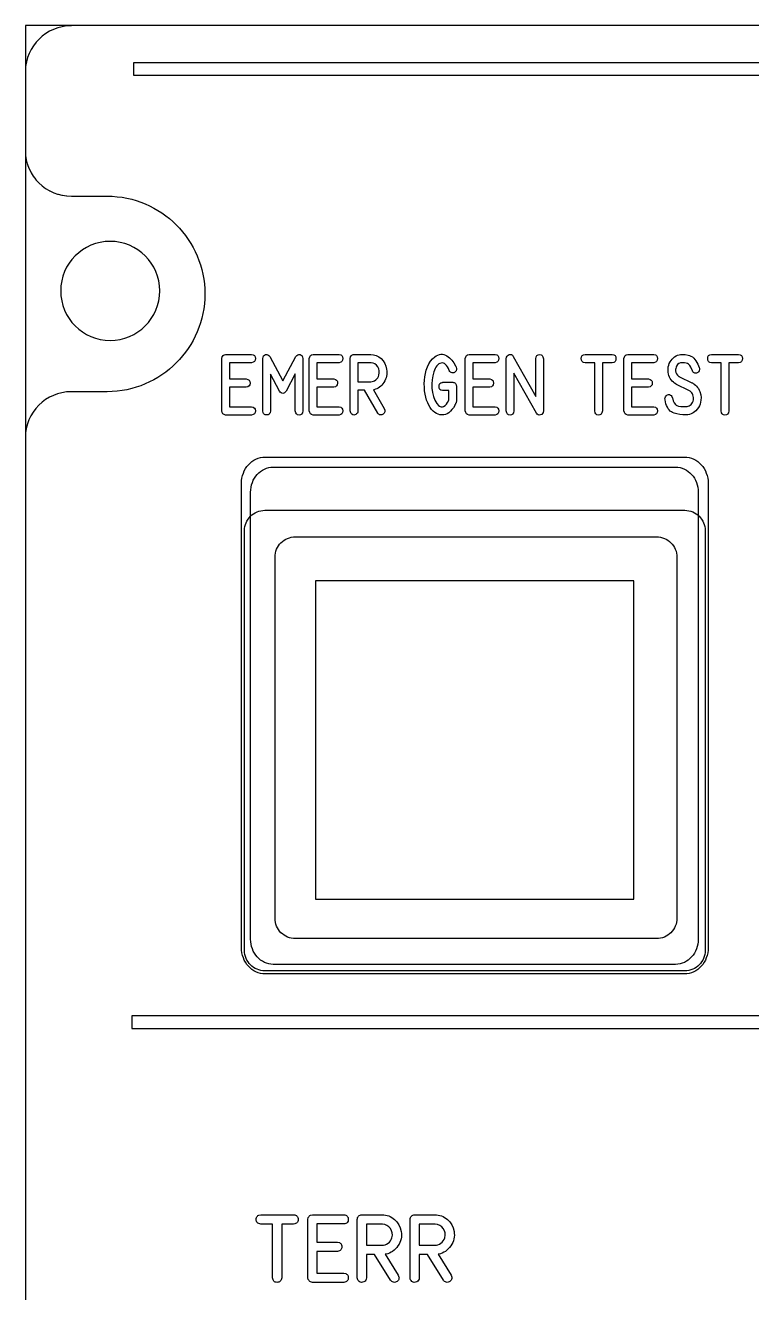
# Model space of a CAD drawing. Extents: x 214 to 359, y 82 to 686.
# Drawn here: x 214.4 to 250.9, y 324.1 to 387.8 of the extents above; entities that cross this region are included whole.
import ezdxf

# ---------------------------------------------------------------- set-up
doc = ezdxf.new("R2010")
doc.units = 0
for name, color, linetype in [('_BACKPANEL', 5, 'CONTINUOUS'), ('_ENGRAVING', 105, 'CONTINUOUS'), ('_LABELS', 30, 'CONTINUOUS'), ('_TOPLAYER', 1, 'CONTINUOUS')]:
    doc.layers.add(name, color=color, linetype=linetype)

msp = doc.modelspace()

# ---------------------------------------------------------------- linework, layer by layer
at = {"layer": '_BACKPANEL'}
for points in [[(214.375, 387.8), (214.375, 374.411), (214.375, 347.633), (214.375, 294.076), (214.375, 280.687), (214.375, 253.909), (359.375, 253.909), (359.375, 280.687), (359.375, 294.076), (359.375, 347.633), (359.375, 374.411), (359.375, 387.8)], [(218.639, 371.963), (218.893, 371.976), (219.14, 372.014), (219.379, 372.075), (219.607, 372.159), (219.825, 372.264), (220.03, 372.388), (220.222, 372.532), (220.398, 372.692), (220.559, 372.869), (220.702, 373.06), (220.827, 373.266), (220.932, 373.483), (221.015, 373.712), (221.077, 373.95), (221.114, 374.197), (221.127, 374.452), (221.114, 374.706), (221.077, 374.953), (221.015, 375.191), (220.932, 375.42), (220.827, 375.638), (220.702, 375.843), (220.559, 376.034), (220.398, 376.211), (220.222, 376.372), (220.03, 376.515), (219.825, 376.639), (219.607, 376.744), (219.379, 376.828), (219.14, 376.889), (218.893, 376.927), (218.639, 376.94), (218.385, 376.927), (218.137, 376.889), (217.899, 376.828), (217.67, 376.744), (217.453, 376.639), (217.248, 376.515), (217.056, 376.372), (216.88, 376.211), (216.719, 376.034), (216.576, 375.843), (216.451, 375.638), (216.346, 375.42), (216.263, 375.191), (216.201, 374.953), (216.164, 374.706), (216.151, 374.452), (216.164, 374.197), (216.201, 373.95), (216.263, 373.712), (216.346, 373.483), (216.451, 373.266), (216.576, 373.06), (216.719, 372.869), (216.88, 372.692), (217.056, 372.532), (217.248, 372.388), (217.453, 372.264), (217.67, 372.159), (217.899, 372.075), (218.137, 372.014), (218.385, 371.976)], [(226.418, 363.42), (247.514, 363.42), (247.619, 363.415), (247.721, 363.399), (247.82, 363.374), (247.915, 363.339), (248.004, 363.296), (248.089, 363.245), (248.168, 363.186), (248.241, 363.12), (248.307, 363.047), (248.366, 362.968), (248.418, 362.883), (248.461, 362.793), (248.495, 362.699), (248.52, 362.6), (248.536, 362.498), (248.541, 362.392), (248.541, 341.297), (248.536, 341.192), (248.52, 341.09), (248.495, 340.991), (248.461, 340.897), (248.418, 340.807), (248.366, 340.722), (248.307, 340.643), (248.241, 340.57), (248.168, 340.504), (248.089, 340.445), (248.004, 340.394), (247.915, 340.35), (247.82, 340.316), (247.721, 340.291), (247.619, 340.275), (247.514, 340.27), (226.418, 340.27), (226.313, 340.275), (226.211, 340.291), (226.112, 340.316), (226.018, 340.35), (225.928, 340.394), (225.843, 340.445), (225.764, 340.504), (225.691, 340.57), (225.625, 340.643), (225.566, 340.722), (225.515, 340.807), (225.472, 340.897), (225.437, 340.991), (225.412, 341.09), (225.396, 341.192), (225.391, 341.297), (225.391, 362.392), (225.396, 362.498), (225.412, 362.6), (225.437, 362.699), (225.472, 362.793), (225.515, 362.883), (225.566, 362.968), (225.625, 363.047), (225.691, 363.12), (225.764, 363.186), (225.843, 363.245), (225.928, 363.296), (226.018, 363.339), (226.112, 363.374), (226.211, 363.399), (226.313, 363.415)]]:
    msp.add_lwpolyline(points, close=True, dxfattribs=at)
at = {"layer": '_ENGRAVING'}
for points in [[(219.807, 385.288), (355.625, 385.288), (355.625, 385.924), (219.807, 385.924)], [(225.747, 370.842), (224.629, 370.842), (224.629, 370.028), (225.481, 370.028), (225.565, 370.003), (225.625, 369.96), (225.645, 369.931), (225.66, 369.897), (225.672, 369.816), (225.66, 369.735), (225.624, 369.673), (225.564, 369.63), (225.481, 369.606), (224.629, 369.606), (224.629, 368.628), (225.747, 368.628), (225.83, 368.603), (225.889, 368.56), (225.925, 368.498), (225.937, 368.418), (225.925, 368.338), (225.889, 368.277), (225.83, 368.234), (225.747, 368.21), (224.442, 368.21), (224.366, 368.232), (224.309, 368.275), (224.271, 368.338), (224.25, 368.421), (224.25, 371.049), (224.272, 371.136), (224.311, 371.2), (224.367, 371.24), (224.442, 371.258), (225.747, 371.258), (225.83, 371.238), (225.863, 371.221), (225.889, 371.197), (225.91, 371.168), (225.925, 371.134), (225.936, 371.049), (225.924, 370.963), (225.909, 370.929), (225.888, 370.901), (225.862, 370.878), (225.829, 370.86)], [(228.322, 368.418), (228.299, 368.327), (228.259, 368.262), (228.234, 368.239), (228.204, 368.223), (228.131, 368.211), (228.059, 368.224), (228.029, 368.24), (228.003, 368.263), (227.964, 368.328), (227.942, 368.418), (227.942, 370.277), (227.479, 369.403), (227.441, 369.36), (227.401, 369.329), (227.359, 369.309), (227.314, 369.301), (227.27, 369.305), (227.228, 369.324), (227.189, 369.357), (227.152, 369.403), (226.692, 370.272), (226.693, 368.418), (226.673, 368.328), (226.634, 368.263), (226.607, 368.241), (226.576, 368.225), (226.498, 368.212), (226.422, 368.225), (226.391, 368.241), (226.365, 368.264), (226.344, 368.293), (226.328, 368.328), (226.312, 368.418), (226.312, 371.046), (226.324, 371.123), (226.351, 371.183), (226.392, 371.226), (226.448, 371.251), (226.509, 371.258), (226.565, 371.244), (226.618, 371.21), (226.666, 371.156), (227.315, 369.926), (227.97, 371.156), (228.019, 371.21), (228.071, 371.244), (228.127, 371.257), (228.187, 371.25), (228.241, 371.225), (228.282, 371.182), (228.309, 371.123), (228.322, 371.046)], [(230.142, 370.842), (229.024, 370.842), (229.024, 370.028), (229.877, 370.028), (229.96, 370.003), (230.02, 369.96), (230.041, 369.931), (230.056, 369.897), (230.067, 369.816), (230.055, 369.735), (230.019, 369.673), (229.96, 369.63), (229.877, 369.606), (229.024, 369.606), (229.024, 368.628), (230.142, 368.628), (230.225, 368.603), (230.285, 368.56), (230.32, 368.498), (230.332, 368.418), (230.32, 368.338), (230.285, 368.277), (230.225, 368.234), (230.142, 368.21), (228.837, 368.21), (228.762, 368.232), (228.705, 368.275), (228.666, 368.338), (228.646, 368.421), (228.646, 371.049), (228.667, 371.136), (228.706, 371.2), (228.763, 371.24), (228.837, 371.258), (230.142, 371.258), (230.225, 371.238), (230.258, 371.221), (230.285, 371.197), (230.305, 371.168), (230.32, 371.134), (230.332, 371.049), (230.32, 370.963), (230.305, 370.929), (230.284, 370.901), (230.257, 370.878), (230.225, 370.86)], [(232.41, 368.533), (232.439, 368.452), (232.441, 368.378), (232.415, 368.311), (232.362, 368.25), (232.328, 368.229), (232.292, 368.216), (232.253, 368.212), (232.213, 368.216), (232.173, 368.228), (232.14, 368.247), (232.112, 368.274), (232.089, 368.308), (231.424, 369.467), (231.087, 369.467), (231.087, 368.42), (231.081, 368.359), (231.061, 368.308), (231.027, 368.266), (230.981, 368.233), (230.928, 368.213), (230.878, 368.21), (230.829, 368.224), (230.781, 368.254), (230.749, 368.288), (230.726, 368.326), (230.712, 368.37), (230.707, 368.42), (230.707, 371.049), (230.721, 371.129), (230.762, 371.197), (230.791, 371.223), (230.823, 371.242), (230.858, 371.254), (230.896, 371.258), (231.733, 371.258), (231.879, 371.244), (232.015, 371.205), (232.141, 371.138), (232.258, 371.046), (232.358, 370.932), (232.438, 370.805), (232.497, 370.663), (232.534, 370.508), (232.544, 370.421), (232.547, 370.336), (232.542, 370.252), (232.529, 370.169), (232.508, 370.088), (232.48, 370.008), (232.444, 369.93), (232.4, 369.853), (232.35, 369.781), (232.297, 369.716), (232.239, 369.659), (232.178, 369.609), (232.113, 369.566), (232.044, 369.531), (231.971, 369.504), (231.894, 369.484), (231.868, 369.479)], [(231.733, 369.885), (231.801, 369.891), (231.866, 369.909), (231.928, 369.937), (231.987, 369.978), (232.041, 370.027), (232.085, 370.084), (232.119, 370.148), (232.144, 370.219), (232.165, 370.331), (232.162, 370.437), (232.136, 370.538), (232.086, 370.633), (232.02, 370.716), (231.942, 370.777), (231.853, 370.818), (231.752, 370.838), (231.087, 370.838), (231.087, 369.885)], [(235.346, 369.438), (235.334, 369.439), (235.262, 369.46), (235.21, 369.502), (235.18, 369.564), (235.169, 369.646), (235.18, 369.728), (235.21, 369.79), (235.262, 369.831), (235.334, 369.853), (235.346, 369.856), (235.358, 369.856), (235.856, 369.856), (235.893, 369.852), (235.928, 369.84), (235.96, 369.821), (235.99, 369.794), (236.014, 369.762), (236.032, 369.726), (236.046, 369.646), (236.046, 368.891), (236.029, 368.853), (236.02, 368.829), (236.011, 368.807), (236, 368.784), (235.989, 368.762), (235.98, 368.74), (235.969, 368.717), (235.957, 368.695), (235.889, 368.58), (235.818, 368.481), (235.743, 368.397), (235.663, 368.329), (235.58, 368.277), (235.493, 368.241), (235.402, 368.22), (235.307, 368.215), (235.212, 368.225), (235.12, 368.249), (235.033, 368.288), (234.949, 368.342), (234.87, 368.409), (234.794, 368.492), (234.722, 368.588), (234.654, 368.699), (234.596, 368.819), (234.545, 368.953), (234.502, 369.101), (234.468, 369.263), (234.443, 369.433), (234.429, 369.605), (234.425, 369.779), (234.432, 369.955), (234.45, 370.129), (234.481, 370.3), (234.525, 370.466), (234.581, 370.627), (234.651, 370.779), (234.736, 370.914), (234.837, 371.032), (234.953, 371.134), (235.031, 371.186), (235.108, 371.225), (235.184, 371.251), (235.26, 371.264), (235.335, 371.264), (235.41, 371.252), (235.484, 371.226), (235.558, 371.188), (235.695, 371.09), (235.814, 370.975), (235.915, 370.841), (235.997, 370.689), (236.008, 370.665), (236.016, 370.644), (236.027, 370.622), (236.042, 370.555), (236.041, 370.494), (236.024, 370.439), (235.992, 370.391), (235.952, 370.356), (235.91, 370.333), (235.867, 370.324), (235.822, 370.328), (235.779, 370.344), (235.741, 370.369), (235.708, 370.404), (235.68, 370.448), (235.639, 370.548), (235.596, 370.633), (235.549, 370.703), (235.5, 370.758), (235.447, 370.797), (235.392, 370.822), (235.334, 370.831), (235.274, 370.825), (235.213, 370.805), (235.157, 370.776), (235.105, 370.736), (235.056, 370.685), (235.011, 370.623), (234.971, 370.551), (234.934, 370.468), (234.901, 370.375), (234.849, 370.181), (234.816, 369.98), (234.802, 369.771), (234.805, 369.556), (234.831, 369.344), (234.883, 369.146), (234.96, 368.962), (235.064, 368.792), (235.145, 368.697), (235.185, 368.664), (235.226, 368.641), (235.267, 368.628), (235.308, 368.624), (235.349, 368.63), (235.39, 368.646), (235.469, 368.696), (235.539, 368.763), (235.6, 368.848), (235.652, 368.951), (235.667, 368.984), (235.667, 369.438)], [(237.982, 370.842), (236.864, 370.842), (236.864, 370.028), (237.716, 370.028), (237.8, 370.003), (237.86, 369.96), (237.88, 369.931), (237.895, 369.897), (237.907, 369.816), (237.895, 369.735), (237.859, 369.673), (237.799, 369.63), (237.716, 369.606), (236.864, 369.606), (236.864, 368.628), (237.982, 368.628), (238.065, 368.603), (238.124, 368.56), (238.16, 368.498), (238.172, 368.418), (238.16, 368.338), (238.124, 368.277), (238.065, 368.234), (237.982, 368.21), (236.677, 368.21), (236.601, 368.232), (236.544, 368.275), (236.506, 368.338), (236.485, 368.421), (236.485, 371.049), (236.507, 371.136), (236.546, 371.2), (236.602, 371.24), (236.677, 371.258), (237.982, 371.258), (238.065, 371.238), (238.098, 371.221), (238.124, 371.197), (238.145, 371.168), (238.16, 371.134), (238.171, 371.049), (238.159, 370.963), (238.144, 370.929), (238.124, 370.901), (238.097, 370.878), (238.064, 370.86)], [(240.409, 368.415), (240.4, 368.344), (240.375, 368.287), (240.332, 368.245), (240.272, 368.216), (240.207, 368.206), (240.15, 368.217), (240.101, 368.25), (240.06, 368.305), (238.927, 370.31), (238.927, 368.415), (238.904, 368.324), (238.864, 368.259), (238.839, 368.236), (238.809, 368.22), (238.736, 368.207), (238.664, 368.22), (238.634, 368.236), (238.608, 368.259), (238.569, 368.324), (238.547, 368.415), (238.547, 371.043), (238.563, 371.114), (238.593, 371.172), (238.635, 371.216), (238.69, 371.247), (238.749, 371.26), (238.803, 371.249), (238.852, 371.214), (238.896, 371.155), (240.029, 369.147), (240.029, 371.043), (240.05, 371.136), (240.09, 371.202), (240.117, 371.225), (240.148, 371.242), (240.225, 371.254), (240.3, 371.24), (240.331, 371.223), (240.356, 371.2), (240.392, 371.135), (240.409, 371.043)], [(242.998, 368.418), (242.998, 370.838), (242.503, 370.838), (242.421, 370.857), (242.388, 370.875), (242.362, 370.898), (242.341, 370.927), (242.327, 370.962), (242.315, 371.047), (242.327, 371.132), (242.342, 371.167), (242.362, 371.196), (242.389, 371.22), (242.421, 371.238), (242.503, 371.258), (243.872, 371.258), (243.953, 371.238), (243.985, 371.22), (244.011, 371.197), (244.032, 371.168), (244.047, 371.133), (244.058, 371.047), (244.047, 370.961), (244.033, 370.927), (244.012, 370.898), (243.986, 370.874), (243.954, 370.857), (243.872, 370.838), (243.378, 370.838), (243.378, 368.418), (243.354, 368.326), (243.313, 368.26), (243.286, 368.238), (243.255, 368.222), (243.179, 368.21), (243.105, 368.224), (243.075, 368.24), (243.05, 368.263), (243.014, 368.328)], [(245.958, 370.842), (244.84, 370.842), (244.84, 370.028), (245.692, 370.028), (245.776, 370.003), (245.835, 369.96), (245.856, 369.931), (245.871, 369.897), (245.883, 369.816), (245.871, 369.735), (245.835, 369.673), (245.775, 369.63), (245.692, 369.606), (244.84, 369.606), (244.84, 368.628), (245.958, 368.628), (246.041, 368.603), (246.1, 368.56), (246.136, 368.498), (246.148, 368.418), (246.136, 368.338), (246.1, 368.277), (246.041, 368.234), (245.958, 368.21), (244.652, 368.21), (244.577, 368.232), (244.52, 368.275), (244.481, 368.338), (244.461, 368.421), (244.461, 371.049), (244.482, 371.136), (244.522, 371.2), (244.578, 371.24), (244.652, 371.258), (245.958, 371.258), (246.041, 371.238), (246.073, 371.221), (246.1, 371.197), (246.121, 371.168), (246.135, 371.134), (246.147, 371.049), (246.135, 370.963), (246.12, 370.929), (246.099, 370.901), (246.073, 370.878), (246.04, 370.86)], [(247.879, 369.832), (247.9, 369.821), (247.925, 369.808), (247.946, 369.795), (247.967, 369.781), (247.989, 369.766), (248.053, 369.716), (248.11, 369.66), (248.161, 369.6), (248.205, 369.536), (248.244, 369.466), (248.275, 369.393), (248.32, 369.231), (248.335, 369.095), (248.331, 368.955), (248.314, 368.856), (248.288, 368.761), (248.25, 368.669), (248.202, 368.581), (248.145, 368.5), (248.081, 368.429), (248.01, 368.367), (247.933, 368.315), (247.845, 368.271), (247.756, 368.24), (247.665, 368.221), (247.573, 368.214), (247.418, 368.22), (247.267, 368.236), (247.12, 368.264), (246.976, 368.303), (246.907, 368.33), (246.843, 368.366), (246.785, 368.411), (246.732, 368.466), (246.684, 368.529), (246.641, 368.603), (246.603, 368.685), (246.57, 368.777), (246.545, 368.878), (246.527, 368.982), (246.522, 369.034), (246.528, 369.083), (246.546, 369.129), (246.574, 369.171), (246.61, 369.206), (246.651, 369.228), (246.695, 369.237), (246.744, 369.234), (246.793, 369.216), (246.834, 369.185), (246.867, 369.143), (246.892, 369.088), (246.896, 369.074), (246.934, 368.929), (246.985, 368.817), (247.047, 368.737), (247.083, 368.709), (247.122, 368.689), (247.21, 368.662), (247.314, 368.644), (247.434, 368.634), (247.57, 368.632), (247.634, 368.637), (247.692, 368.65), (247.745, 368.671), (247.793, 368.701), (247.836, 368.739), (247.873, 368.786), (247.906, 368.842), (247.933, 368.906), (247.95, 368.968), (247.958, 369.031), (247.957, 369.095), (247.946, 369.16), (247.928, 369.223), (247.902, 369.281), (247.869, 369.333), (247.829, 369.38), (247.784, 369.416), (247.727, 369.449), (247.102, 369.752), (247.082, 369.763), (247.009, 369.81), (246.943, 369.862), (246.885, 369.919), (246.834, 369.98), (246.79, 370.045), (246.753, 370.116), (246.724, 370.191), (246.702, 370.271), (246.684, 370.365), (246.676, 370.457), (246.677, 370.546), (246.688, 370.632), (246.709, 370.717), (246.739, 370.798), (246.779, 370.878), (246.828, 370.955), (246.884, 371.026), (246.945, 371.087), (247.009, 371.139), (247.078, 371.182), (247.151, 371.215), (247.229, 371.239), (247.31, 371.253), (247.396, 371.258), (247.544, 371.253), (247.685, 371.224), (247.752, 371.205), (247.821, 371.176), (247.901, 371.128), (247.971, 371.072), (248.031, 371.007), (248.081, 370.935), (248.167, 370.775), (248.244, 370.603), (248.256, 370.564), (248.26, 370.495), (248.243, 370.432), (248.209, 370.375), (248.181, 370.348), (248.145, 370.326), (248.107, 370.313), (248.068, 370.309), (248.027, 370.316), (247.988, 370.331), (247.953, 370.356), (247.924, 370.39), (247.899, 370.435), (247.824, 370.611), (247.777, 370.693), (247.713, 370.761), (247.656, 370.796), (247.594, 370.82), (247.507, 370.836), (247.383, 370.841), (247.298, 370.829), (247.223, 370.796), (247.159, 370.743), (247.106, 370.668), (247.079, 370.612), (247.062, 370.553), (247.055, 370.491), (247.058, 370.426), (247.074, 370.348), (247.102, 370.279), (247.144, 370.22), (247.198, 370.17), (247.21, 370.16), (247.225, 370.15), (247.24, 370.143), (247.256, 370.135)], [(249.353, 368.418), (249.353, 370.838), (248.858, 370.838), (248.775, 370.857), (248.743, 370.875), (248.716, 370.898), (248.696, 370.927), (248.681, 370.962), (248.67, 371.047), (248.682, 371.132), (248.696, 371.167), (248.717, 371.196), (248.743, 371.22), (248.776, 371.238), (248.858, 371.258), (250.226, 371.258), (250.308, 371.238), (250.34, 371.22), (250.366, 371.197), (250.386, 371.168), (250.401, 371.133), (250.413, 371.047), (250.402, 370.961), (250.387, 370.927), (250.367, 370.898), (250.34, 370.874), (250.308, 370.857), (250.226, 370.838), (249.733, 370.838), (249.733, 368.418), (249.709, 368.326), (249.668, 368.26), (249.641, 368.238), (249.609, 368.222), (249.534, 368.21), (249.46, 368.224), (249.43, 368.24), (249.405, 368.263), (249.369, 368.328)], [(226.428, 366.095), (247.504, 366.095), (247.626, 366.088), (247.744, 366.068), (247.859, 366.036), (247.968, 365.992), (248.072, 365.936), (248.17, 365.87), (248.262, 365.794), (248.347, 365.71), (248.423, 365.616), (248.492, 365.515), (248.551, 365.406), (248.601, 365.29), (248.641, 365.169), (248.67, 365.043), (248.688, 364.911), (248.694, 364.776), (248.694, 341.435), (248.688, 341.3), (248.67, 341.169), (248.641, 341.042), (248.601, 340.921), (248.551, 340.806), (248.492, 340.697), (248.423, 340.595), (248.347, 340.502), (248.262, 340.417), (248.17, 340.341), (248.072, 340.275), (247.968, 340.22), (247.859, 340.176), (247.744, 340.143), (247.626, 340.123), (247.504, 340.117), (226.428, 340.117), (226.306, 340.123), (226.188, 340.143), (226.074, 340.176), (225.964, 340.22), (225.86, 340.275), (225.762, 340.341), (225.67, 340.417), (225.586, 340.502), (225.509, 340.595), (225.441, 340.697), (225.381, 340.806), (225.331, 340.921), (225.291, 341.042), (225.262, 341.169), (225.244, 341.3), (225.238, 341.435), (225.238, 364.776), (225.244, 364.911), (225.262, 365.043), (225.291, 365.169), (225.331, 365.29), (225.381, 365.406), (225.441, 365.515), (225.509, 365.616), (225.586, 365.71), (225.67, 365.794), (225.762, 365.87), (225.86, 365.936), (225.964, 365.992), (226.074, 366.036), (226.188, 366.068), (226.306, 366.088)], [(226.836, 365.595), (247.052, 365.595), (247.17, 365.588), (247.283, 365.569), (247.393, 365.538), (247.498, 365.495), (247.598, 365.442), (247.692, 365.379), (247.78, 365.306), (247.861, 365.224), (247.934, 365.134), (248, 365.036), (248.057, 364.932), (248.105, 364.821), (248.143, 364.704), (248.171, 364.582), (248.189, 364.456), (248.194, 364.326), (248.194, 341.864), (248.189, 341.734), (248.171, 341.607), (248.143, 341.486), (248.105, 341.369), (248.057, 341.258), (248, 341.153), (247.934, 341.056), (247.861, 340.966), (247.78, 340.884), (247.692, 340.811), (247.598, 340.748), (247.498, 340.694), (247.393, 340.652), (247.283, 340.621), (247.17, 340.601), (247.052, 340.595), (226.836, 340.595), (226.719, 340.601), (226.606, 340.621), (226.496, 340.652), (226.391, 340.694), (226.291, 340.748), (226.197, 340.811), (226.109, 340.884), (226.028, 340.966), (225.955, 341.056), (225.889, 341.153), (225.832, 341.258), (225.784, 341.369), (225.746, 341.486), (225.718, 341.607), (225.7, 341.734), (225.694, 341.864), (225.694, 364.326), (225.7, 364.456), (225.718, 364.582), (225.746, 364.704), (225.784, 364.821), (225.832, 364.932), (225.889, 365.036), (225.955, 365.134), (226.028, 365.224), (226.109, 365.306), (226.197, 365.379), (226.291, 365.442), (226.391, 365.495), (226.496, 365.538), (226.606, 365.569), (226.719, 365.588)], [(219.719, 337.366), (355.536, 337.366), (355.536, 338.002), (219.719, 338.002)], [(226.803, 324.839), (226.803, 327.539), (226.205, 327.539), (226.152, 327.546), (226.106, 327.56), (226.067, 327.58), (226.035, 327.606), (226.01, 327.638), (225.992, 327.677), (225.982, 327.721), (225.978, 327.772), (225.982, 327.823), (225.993, 327.867), (226.01, 327.906), (226.035, 327.938), (226.067, 327.965), (226.106, 327.985), (226.205, 328.007), (227.858, 328.007), (227.911, 327.999), (227.957, 327.985), (227.995, 327.965), (228.027, 327.939), (228.052, 327.907), (228.069, 327.868), (228.08, 327.823), (228.084, 327.772), (228.08, 327.721), (228.07, 327.676), (228.052, 327.638), (228.028, 327.605), (227.996, 327.579), (227.957, 327.56), (227.911, 327.546), (227.858, 327.539), (227.262, 327.539), (227.262, 324.839), (227.233, 324.736), (227.211, 324.696), (227.183, 324.663), (227.151, 324.638), (227.113, 324.62), (227.07, 324.61), (227.022, 324.607), (226.974, 324.611), (226.932, 324.623), (226.896, 324.641), (226.866, 324.667), (226.841, 324.699), (226.823, 324.739)], [(230.377, 327.544), (229.027, 327.544), (229.027, 326.636), (230.057, 326.636), (230.158, 326.608), (230.197, 326.586), (230.23, 326.559), (230.255, 326.527), (230.273, 326.49), (230.284, 326.447), (230.287, 326.399), (230.283, 326.351), (230.272, 326.309), (230.254, 326.272), (230.229, 326.24), (230.197, 326.213), (230.157, 326.191), (230.057, 326.164), (229.027, 326.164), (229.027, 325.073), (230.377, 325.073), (230.478, 325.046), (230.517, 325.024), (230.55, 324.998), (230.575, 324.966), (230.593, 324.929), (230.603, 324.887), (230.607, 324.839), (230.603, 324.792), (230.593, 324.75), (230.575, 324.713), (230.55, 324.682), (230.517, 324.655), (230.478, 324.634), (230.377, 324.607), (228.801, 324.607), (228.71, 324.632), (228.673, 324.653), (228.641, 324.679), (228.615, 324.712), (228.595, 324.75), (228.57, 324.843), (228.57, 327.775), (228.596, 327.871), (228.617, 327.91), (228.643, 327.942), (228.675, 327.968), (228.711, 327.987), (228.801, 328.007), (230.377, 328.007), (230.431, 327.999), (230.478, 327.985), (230.517, 327.966), (230.549, 327.939), (230.574, 327.907), (230.592, 327.869), (230.603, 327.824), (230.606, 327.774), (230.602, 327.723), (230.592, 327.679), (230.574, 327.641), (230.549, 327.609), (230.516, 327.583), (230.477, 327.564), (230.431, 327.551)], [(233.116, 324.967), (233.152, 324.877), (233.157, 324.835), (233.154, 324.795), (233.142, 324.756), (233.122, 324.719), (233.058, 324.652), (233.017, 324.628), (232.974, 324.614), (232.927, 324.609), (232.878, 324.614), (232.83, 324.627), (232.79, 324.648), (232.756, 324.678), (232.729, 324.717), (231.926, 326.01), (231.519, 326.01), (231.519, 324.841), (231.511, 324.774), (231.487, 324.717), (231.447, 324.67), (231.39, 324.633), (231.327, 324.61), (231.266, 324.607), (231.206, 324.622), (231.149, 324.657), (231.11, 324.694), (231.082, 324.737), (231.065, 324.786), (231.06, 324.841), (231.06, 327.775), (231.064, 327.821), (231.076, 327.864), (231.097, 327.903), (231.126, 327.939), (231.16, 327.969), (231.199, 327.99), (231.241, 328.003), (231.288, 328.007), (232.299, 328.007), (232.389, 328.003), (232.475, 327.992), (232.559, 327.974), (232.64, 327.948), (232.717, 327.915), (232.792, 327.874), (232.864, 327.826), (232.932, 327.77), (233.054, 327.644), (233.15, 327.502), (233.221, 327.344), (233.266, 327.17), (233.279, 327.073), (233.282, 326.978), (233.275, 326.885), (233.26, 326.793), (233.235, 326.702), (233.201, 326.614), (233.157, 326.526), (233.104, 326.441), (233.044, 326.36), (232.98, 326.287), (232.91, 326.223), (232.836, 326.168), (232.757, 326.12), (232.674, 326.081), (232.586, 326.05), (232.493, 326.028), (232.462, 326.023)], [(232.299, 326.476), (232.38, 326.483), (232.459, 326.502), (232.534, 326.534), (232.606, 326.579), (232.671, 326.635), (232.724, 326.698), (232.765, 326.769), (232.796, 326.848), (232.82, 326.973), (232.816, 327.092), (232.785, 327.204), (232.726, 327.31), (232.645, 327.402), (232.551, 327.471), (232.443, 327.516), (232.322, 327.539), (231.519, 327.539), (231.519, 326.476)], [(235.771, 324.967), (235.806, 324.877), (235.811, 324.835), (235.808, 324.795), (235.797, 324.756), (235.777, 324.719), (235.712, 324.652), (235.672, 324.628), (235.628, 324.614), (235.582, 324.609), (235.532, 324.614), (235.485, 324.627), (235.444, 324.648), (235.41, 324.678), (235.383, 324.717), (234.58, 326.01), (234.173, 326.01), (234.173, 324.841), (234.165, 324.774), (234.141, 324.717), (234.101, 324.67), (234.045, 324.633), (233.981, 324.61), (233.92, 324.607), (233.861, 324.622), (233.804, 324.657), (233.764, 324.694), (233.736, 324.737), (233.72, 324.786), (233.714, 324.841), (233.714, 327.775), (233.718, 327.821), (233.73, 327.864), (233.751, 327.903), (233.78, 327.939), (233.815, 327.969), (233.853, 327.99), (233.896, 328.003), (233.942, 328.007), (234.953, 328.007), (235.043, 328.003), (235.13, 327.992), (235.213, 327.974), (235.294, 327.948), (235.372, 327.915), (235.446, 327.874), (235.518, 327.826), (235.587, 327.77), (235.708, 327.644), (235.804, 327.502), (235.875, 327.344), (235.921, 327.17), (235.933, 327.073), (235.936, 326.978), (235.93, 326.885), (235.914, 326.793), (235.889, 326.702), (235.855, 326.614), (235.811, 326.526), (235.758, 326.441), (235.699, 326.36), (235.634, 326.287), (235.564, 326.223), (235.49, 326.168), (235.412, 326.12), (235.328, 326.081), (235.24, 326.05), (235.147, 326.028), (235.116, 326.023)], [(234.953, 326.476), (235.035, 326.483), (235.113, 326.502), (235.188, 326.534), (235.26, 326.579), (235.325, 326.635), (235.378, 326.698), (235.42, 326.769), (235.45, 326.848), (235.474, 326.973), (235.471, 327.092), (235.439, 327.204), (235.38, 327.31), (235.3, 327.402), (235.206, 327.471), (235.098, 327.516), (234.976, 327.539), (234.173, 327.539), (234.173, 326.476)]]:
    msp.add_lwpolyline(points, close=True, dxfattribs=at)
at = {"layer": '_LABELS'}
msp.add_lwpolyline([(244.954, 343.872), (244.954, 359.874), (228.954, 359.874), (228.954, 343.872)], close=True, dxfattribs=at)
at = {"layer": '_TOPLAYER'}
msp.add_lwpolyline([(357.095, 387.799), (216.691, 387.8), (216.681, 387.782), (216.447, 387.768), (216.22, 387.733), (216.001, 387.676), (215.791, 387.599), (215.591, 387.503), (215.402, 387.389), (215.225, 387.258), (215.062, 387.112), (214.913, 386.951), (214.78, 386.776), (214.664, 386.589), (214.566, 386.391), (214.487, 386.183), (214.428, 385.965), (214.391, 385.739), (214.376, 385.507), (214.376, 383.177), (214.376, 381.503), (214.377, 381.388), (214.387, 381.275), (214.387, 381.26), (214.42, 381.047), (214.42, 381.037), (214.471, 380.838), (214.476, 380.823), (214.481, 380.81), (214.55, 380.624), (214.555, 380.61), (214.562, 380.596), (214.646, 380.422), (214.661, 380.393), (214.764, 380.225), (214.774, 380.213), (214.898, 380.048), (214.908, 380.038), (215.046, 379.886), (215.057, 379.875), (215.213, 379.734), (215.385, 379.605), (215.391, 379.604), (215.396, 379.595), (215.571, 379.49), (215.583, 379.484), (215.594, 379.477), (215.604, 379.477), (215.773, 379.396), (215.809, 379.381), (215.986, 379.316), (216.002, 379.311), (216.018, 379.306), (216.213, 379.256), (216.239, 379.256), (216.449, 379.224), (216.461, 379.224), (216.692, 379.213), (218.493, 379.213), (218.746, 379.206), (218.995, 379.187), (219.24, 379.156), (219.482, 379.112), (219.719, 379.057), (219.952, 378.991), (220.18, 378.913), (220.403, 378.824), (220.62, 378.726), (220.832, 378.617), (221.037, 378.498), (221.236, 378.37), (221.429, 378.232), (221.614, 378.086), (221.792, 377.931), (221.962, 377.768), (222.125, 377.597), (222.279, 377.418), (222.424, 377.232), (222.561, 377.04), (222.689, 376.84), (222.807, 376.634), (222.915, 376.423), (223.013, 376.205), (223.101, 375.982), (223.178, 375.754), (223.244, 375.522), (223.299, 375.285), (223.342, 375.043), (223.373, 374.798), (223.392, 374.55), (223.399, 374.298), (223.392, 374.047), (223.373, 373.798), (223.342, 373.553), (223.299, 373.312), (223.244, 373.075), (223.178, 372.842), (223.101, 372.614), (223.013, 372.392), (222.915, 372.174), (222.807, 371.962), (222.689, 371.756), (222.561, 371.557), (222.424, 371.364), (222.279, 371.178), (222.125, 371), (221.962, 370.829), (221.792, 370.666), (221.614, 370.511), (221.429, 370.365), (221.236, 370.227), (221.037, 370.099), (220.832, 369.98), (220.62, 369.871), (220.403, 369.772), (220.18, 369.684), (219.952, 369.606), (219.719, 369.54), (219.482, 369.484), (219.24, 369.441), (218.995, 369.409), (218.746, 369.39), (218.493, 369.384), (216.68, 369.384), (216.444, 369.37), (216.215, 369.334), (215.994, 369.276), (215.782, 369.198), (215.581, 369.1), (215.391, 368.984), (215.213, 368.851), (215.05, 368.703), (214.901, 368.539), (214.768, 368.362), (214.653, 368.173), (214.556, 367.972), (214.479, 367.76), (214.422, 367.54), (214.387, 367.312), (214.375, 367.077), (214.375, 297.41)], dxfattribs=at)
msp.add_lwpolyline([(227.949, 362.088), (246.098, 362.088), (246.203, 362.083), (246.305, 362.068), (246.404, 362.042), (246.498, 362.008), (246.588, 361.965), (246.672, 361.914), (246.751, 361.855), (246.824, 361.789), (246.89, 361.716), (246.949, 361.637), (247, 361.553), (247.043, 361.463), (247.078, 361.369), (247.103, 361.27), (247.118, 361.168), (247.124, 361.063), (247.124, 342.914), (247.118, 342.809), (247.103, 342.707), (247.078, 342.608), (247.043, 342.514), (247, 342.424), (246.949, 342.34), (246.89, 342.261), (246.824, 342.188), (246.751, 342.122), (246.672, 342.063), (246.588, 342.012), (246.498, 341.969), (246.404, 341.934), (246.305, 341.909), (246.203, 341.894), (246.098, 341.888), (227.949, 341.888), (227.844, 341.894), (227.742, 341.909), (227.643, 341.934), (227.549, 341.969), (227.459, 342.012), (227.375, 342.063), (227.296, 342.122), (227.223, 342.188), (227.157, 342.261), (227.098, 342.34), (227.047, 342.424), (227.004, 342.514), (226.969, 342.608), (226.944, 342.707), (226.929, 342.809), (226.924, 342.914), (226.924, 361.063), (226.929, 361.168), (226.944, 361.27), (226.969, 361.369), (227.004, 361.463), (227.047, 361.553), (227.098, 361.637), (227.157, 361.716), (227.223, 361.789), (227.296, 361.855), (227.375, 361.914), (227.459, 361.965), (227.549, 362.008), (227.643, 362.042), (227.742, 362.068), (227.844, 362.083)], close=True, dxfattribs=at)

doc.saveas('drawing.dxf')
